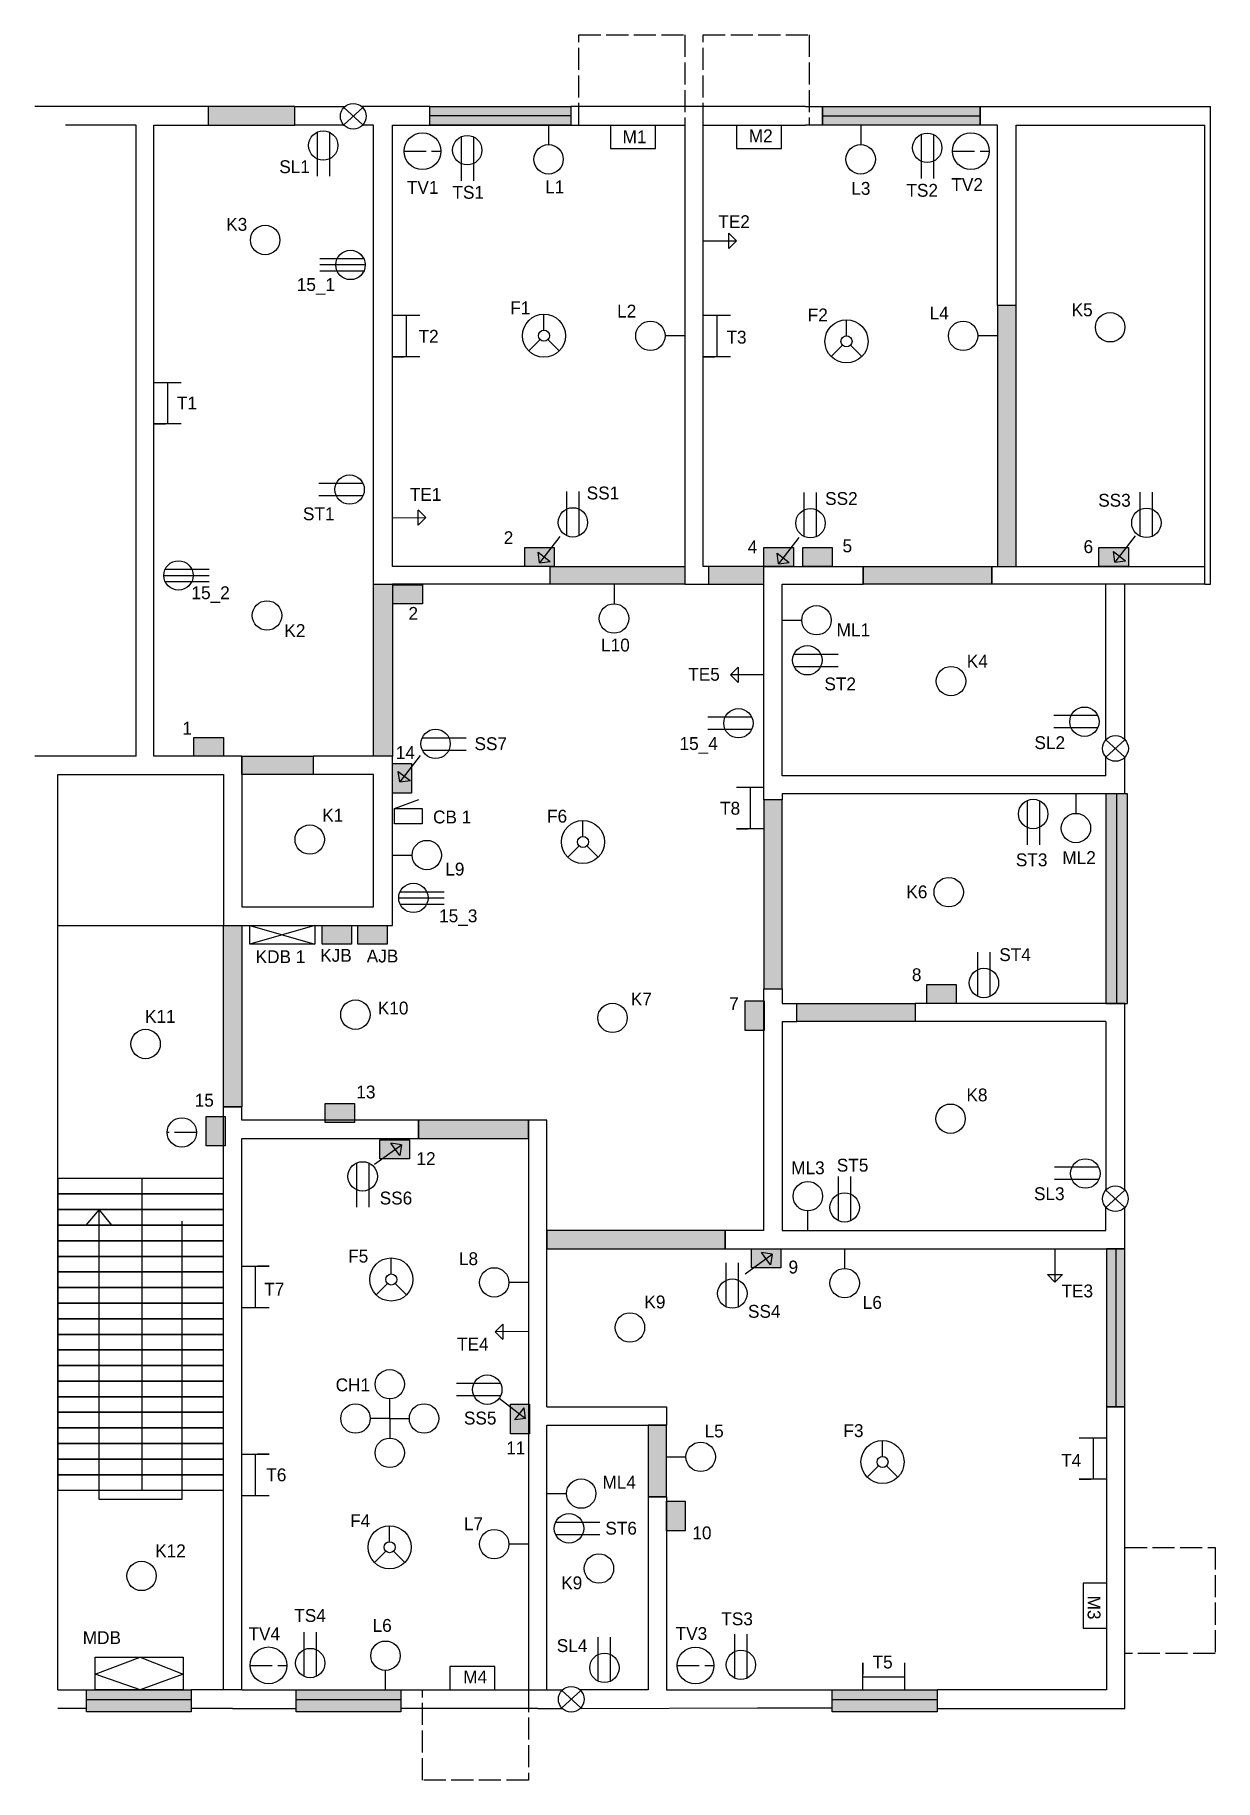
# Model space of a CAD drawing. Header units: inches. Extents: x -252 to 390, y -34 to 916.
import ezdxf

# ---------------------------------------------------------------- set-up
doc = ezdxf.new("R2010")
doc.units = ezdxf.units.IN
doc.header["$MEASUREMENT"] = 0
doc.linetypes.add('ACAD_ISO02W100', pattern=[15, 12, -3])
doc.layers.add('Layer1', color=7, linetype='ACAD_ISO02W100')

# ---------------------------------------------------------------- blocks, each defined once
blk = doc.blocks.new('trt')
for p, q in [((-42.49, 70.6), (-32.14, 61.17)), ((-32.14, 70.6), (-42.49, 61.17))]:
    blk.add_line(p, q)
blk.add_circle((-37.32, 65.89), 7)
blk = doc.blocks.new('M3')
for p, q in [((240.71, 67.94), (227.89, 67.94)), ((227.89, 67.94), (227.89, 43.4)), ((227.89, 43.4), (240.71, 43.4))]:
    blk.add_line(p, q)
blk = doc.blocks.new('dah')
at = {"layer": 'Layer1'}
for p, q in [((-40.93, -33.55), (-40.93, 15.47)), ((16.71, 15.47), (16.71, -33.55)), ((16.71, -33.55), (-40.93, -33.55))]:
    blk.add_line(p, q, dxfattribs=at)
blk = doc.blocks.new('Fan')
for p, q in [((168.42, 160.85), (168.42, 169.58)), ((166.3, 155.73), (160.13, 149.57)), ((170.54, 155.73), (176.71, 149.57))]:
    blk.add_line(p, q)
for radius in [11.72, 3]:
    blk.add_circle((168.42, 157.85), radius)
blk = doc.blocks.new('L5')
blk.add_line((91.71, 140.86), (102.36, 140.86))
blk.add_circle((110.36, 140.86), 8)
blk = doc.blocks.new('CH')
for p, rotation in [((77.62, 131.33), 90), ((28.47, 363.89), 180), ((-204.09, 314.74), 270)]:
    blk.add_blockref('L5', p, dxfattribs=dict(rotation=rotation))
blk.add_blockref('L5', (-154.95, 82.18))
blk = doc.blocks.new('MDB')
for p, q in [((-106.42, -12.96), (-82.07, -3.84)), ((-82.07, -3.84), (-58.65, -12.96)), ((-82.07, -21.62), (-106.42, -12.96)), ((-58.65, -12.96), (-82.07, -21.62))]:
    blk.add_line(p, q)
blk.add_lwpolyline([(-106.42, -3.84), (-58.65, -3.84), (-58.65, -21.62), (-106.42, -21.62)], close=True)
blk = doc.blocks.new('T5')
for p, q in [((159.97, 15.47), (159.97, 30.33)), ((159.97, 30.33), (159.97, 23.96)), ((182.61, 30.33), (182.61, 15.47)), ((159.97, 22.68), (182.61, 22.68))]:
    blk.add_line(p, q)
blk = doc.blocks.new('bb')
blk.add_circle((112.08, 28.23), 10)
at = {"layer": 'Layer1'}
blk.add_line((102.08, 28.23), (122.08, 28.23), dxfattribs=at)
blk = doc.blocks.new('SL')
for p, q in [((120.7, -24.37), (120.7, -0.37)), ((127.41, -24.37), (127.41, -0.37)), ((124.05, -25.1), (124.05, -25.1)), ((124.05, -25.1), (124.05, -25.1)), ((124.05, -25.1), (124.05, -25.1))]:
    blk.add_line(p, q)
blk.add_circle((124.05, -17.1), 8)
blk = doc.blocks.new('arrow')
for p, q in [((216.59, 255.47), (216.59, 237.38)), ((216.59, 237.38), (212.47, 241.49)), ((212.47, 241.49), (220.7, 241.49)), ((216.59, 237.38), (220.74, 241.53))]:
    blk.add_line(p, q)
blk = doc.blocks.new('zx')
blk.add_line((-32.31, 499.24), (-19.04, 504.11))
blk.add_lwpolyline([(-32.31, 499.24), (-17.27, 499.24), (-17.27, 490.84), (-32.31, 490.84)], close=True)
blk = doc.blocks.new('fg')
blk.add_line((-12.02, 480.82), (12.72, 480.82))
at = {"rotation": 270}
blk.add_blockref('SL', (13.08, 604.88), dxfattribs=at)

msp = doc.modelspace()

# ---------------------------------------------------------------- hatches: boundary and pattern name
for color, points in [(121, [(-157.6, 866.9), (-110.48, 866.9), (-110.48, 877.05), (-157.6, 877.05)]), (121, [(39.77, 866.9), (-37.02, 866.9), (-37.02, 877.05), (39.77, 877.05)]), (121, [(176.64, 877.05), (262.35, 877.05), (262.35, 866.9), (176.64, 866.9)]), (44, [(271.76, 626.72), (281.87, 626.72), (281.87, 768.73), (271.76, 768.73)]), (44, [(144.71, 626.72), (114.68, 626.72), (114.68, 617.05), (144.71, 617.05)]), (44, [(198.67, 626.72), (268.76, 626.72), (268.76, 617.05), (198.67, 617.05)]), (8, [(-41.05, 616.71), (-41.05, 606.44), (-57.05, 606.44), (-57.05, 616.71)]), (8, [(-149.27, 533.74), (-149.27, 523.47), (-165.27, 523.47), (-165.27, 533.74)]), (44, [(-139.29, 523.47), (-100.43, 523.47), (-100.43, 513.47), (-139.29, 513.47)]), (8, [(-57.29, 519.45), (-47.02, 519.45), (-47.02, 503.45), (-57.29, 503.45)]), (44, [(144.71, 397.01), (154.71, 397.01), (154.71, 499.72), (144.71, 499.72)]), (131, [(330.71, 389.01), (342.54, 389.01), (342.54, 503.05), (330.71, 503.05)]), (44, [(-149.29, 431.47), (-139.29, 431.47), (-139.29, 332.68), (-149.29, 332.68)]), (64, [(-79.56, 431.46), (-79.56, 421.19), (-95.56, 421.19), (-95.56, 431.46)]), (131, [(-60.11, 431.46), (-60.11, 421.19), (-76.11, 421.19), (-76.11, 431.46)]), (8, [(249.38, 399.28), (249.38, 389.01), (233.38, 389.01), (233.38, 399.28)]), (8, [(134.54, 390.33), (144.81, 390.33), (144.81, 374.34), (134.54, 374.34)]), (44, [(162.69, 389.01), (227.01, 389.01), (227.01, 379.23), (162.69, 379.23)]), (8, [(-77.87, 334.47), (-77.87, 324.2), (-93.87, 324.2), (-93.87, 334.47)]), (8, [(-77.87, 334.47), (-77.87, 324.2), (-93.87, 324.2), (-93.87, 334.47)]), (8, [(-158.61, 327.53), (-148.34, 327.53), (-148.34, 311.53), (-158.61, 311.53)]), (54, [(16.71, 325.47), (-43.23, 325.47), (-43.23, 315.47), (16.71, 315.47)]), (44, [(16.71, 325.47), (-43.23, 325.47), (-43.23, 315.47), (16.71, 315.47)]), (8, [(-48.12, 314.76), (-48.12, 304.48), (-64.12, 304.48), (-64.12, 314.76)]), (46, [(123.69, 265.47), (26.71, 265.47), (26.71, 255.47), (123.69, 255.47)]), (8, [(154.01, 255.47), (154.01, 245.2), (138.02, 245.2), (138.02, 255.47)]), (131, [(331.14, 169.47), (341.14, 169.47), (341.14, 255.47), (331.14, 255.47)]), (8, [(6.88, 170.92), (17.16, 170.92), (17.16, 154.92), (6.88, 154.92)]), (46, [(81.71, 120.56), (91.71, 120.56), (91.71, 159.47), (81.71, 159.47)]), (9, [(91.71, 118.12), (101.98, 118.12), (101.98, 102.12), (91.71, 102.12)]), (8, [(91.71, 118.12), (101.98, 118.12), (101.98, 102.12), (91.71, 102.12)]), (121, [(-223.81, 15.47), (-166.79, 15.47), (-166.79, 3.6), (-223.81, 3.6)]), (121, [(-109.69, 15.47), (-52.67, 15.47), (-52.67, 3.6), (-109.69, 3.6)]), (121, [(181.88, 15.47), (238.9, 15.47), (238.9, 3.6), (181.88, 3.6)])]:
    msp.add_hatch(color=color).paths.add_polyline_path(points)
h = msp.add_hatch(color=8)
h.paths.add_polyline_path([(30.69, 636.99), (30.69, 626.72), (14.69, 626.72), (14.69, 636.99)])
h.paths.add_polyline_path([(160.75, 636.97), (160.75, 626.7), (144.75, 626.7), (144.75, 636.97)])
h.paths.add_polyline_path([(181.84, 636.97), (181.84, 626.7), (165.84, 626.7), (165.84, 636.97)])
h.paths.add_polyline_path([(342.99, 636.99), (342.99, 626.72), (326.99, 626.72), (326.99, 636.99)])
h = msp.add_hatch(color=44)
h.paths.add_polyline_path([(-57.29, 523.47), (-67.61, 523.47), (-67.61, 617.05), (-57.29, 617.05)])
h.paths.add_polyline_path([(101.65, 617.05), (28.4, 617.05), (28.4, 626.72), (101.65, 626.72)])

# ---------------------------------------------------------------- linework, layer by layer
for p, q in [((-157.6, 877.05), (-251.8, 877.05)), ((-110.48, 877.05), (-83.08, 877.05)), ((-37.02, 877.05), (-74.2, 877.05)), ((47.7, 877.05), (39.77, 877.05)), ((101.65, 877.05), (47.7, 877.05)), ((167.29, 877.05), (101.65, 877.05)), ((167.29, 877.05), (176.64, 877.05)), ((176.64, 877.05), (176.64, 866.9)), ((262.35, 866.9), (262.35, 877.05)), ((262.35, 877.05), (387.64, 877.05)), ((387.64, 617.05), (387.64, 877.05)), ((-196.67, 866.9), (-235.1, 866.9)), ((-196.67, 758.47), (-196.67, 866.9)), ((-187.07, 758.47), (-187.07, 866.9)), ((-187.07, 866.9), (-157.6, 866.9)), ((-83.85, 866.9), (-110.48, 866.9)), ((-67.61, 866.9), (-73.49, 866.9)), ((-67.61, 617.05), (-67.61, 866.9)), ((-57.29, 626.72), (-57.29, 866.9)), ((-57.29, 866.9), (101.65, 866.9)), ((39.77, 871.93), (-37.02, 871.93)), ((101.65, 866.9), (101.65, 617.05)), ((111.68, 626.72), (111.68, 866.9)), ((111.68, 866.9), (167.29, 866.9)), ((176.64, 866.9), (167.29, 866.9)), ((176.64, 871.93), (262.35, 871.93)), ((271.76, 866.9), (262.35, 866.9)), ((271.76, 768.73), (271.76, 866.9)), ((281.87, 768.73), (281.87, 866.9)), ((281.87, 866.9), (384.64, 866.9)), ((384.64, 617.05), (384.64, 866.9)), ((-196.67, 523.47), (-196.67, 758.47)), ((-187.07, 523.47), (-187.07, 758.47)), ((28.4, 626.72), (-57.29, 626.72)), ((114.68, 626.72), (111.68, 626.72)), ((144.71, 499.72), (144.71, 626.72)), ((144.71, 626.72), (198.67, 626.72)), ((198.67, 626.72), (198.67, 617.05)), ((268.76, 617.05), (268.76, 626.72)), ((268.76, 626.72), (271.76, 626.72)), ((271.76, 626.72), (384.64, 626.72)), ((28.4, 617.05), (-57.29, 617.05)), ((101.65, 617.05), (114.68, 617.05)), ((154.71, 512.76), (154.71, 617.05)), ((154.71, 617.05), (198.67, 617.05)), ((384.64, 617.05), (268.76, 617.05)), ((341.14, 617.05), (330.71, 617.05)), ((330.81, 532.44), (330.71, 617.05)), ((341.14, 532.43), (341.14, 617.05)), ((384.64, 617.05), (387.64, 617.05)), ((-196.67, 523.47), (-251.8, 523.47)), ((-139.29, 523.47), (-187.07, 523.47)), ((-57.29, 523.47), (-100.43, 523.47)), ((-57.29, 431.47), (-57.29, 523.47)), ((330.71, 512.76), (330.71, 523.14)), ((341.14, 503.05), (341.14, 522.86)), ((-239.29, 436.47), (-239.29, 513.47)), ((-239.29, 513.47), (-149.29, 513.47)), ((-149.29, 513.47), (-149.29, 431.47)), ((-139.29, 518.47), (-139.29, 441.47)), ((-67.61, 513.47), (-100.43, 513.47)), ((-67.61, 441.47), (-67.61, 513.47)), ((330.71, 512.76), (154.71, 512.76)), ((330.71, 503.05), (154.71, 503.05)), ((154.71, 503.05), (154.71, 499.72)), ((336.79, 389.01), (336.79, 503.05)), ((-139.29, 441.47), (-67.61, 441.47)), ((-239.29, 320.47), (-239.29, 436.47)), ((-239.29, 431.47), (-149.29, 431.47)), ((-149.29, 431.47), (-139.29, 431.47)), ((-139.29, 431.47), (-62.29, 431.47)), ((-134.85, 431.47), (-99.53, 421.19)), ((-99.53, 431.47), (-134.85, 421.19)), ((144.71, 265.47), (144.71, 397.01)), ((144.71, 397.01), (154.71, 397.01)), ((154.71, 397.01), (154.71, 389.01)), ((154.71, 389.01), (162.69, 389.01)), ((341.14, 389.01), (227.01, 389.01)), ((336.79, 389.01), (341.14, 389.01)), ((336.79, 389.01), (336.79, 389.01)), ((341.07, 287.5), (341.07, 389.01)), ((154.71, 379.23), (154.71, 265.47)), ((154.71, 379.23), (162.69, 379.23)), ((330.71, 379.23), (227.01, 379.23)), ((330.71, 379.23), (330.71, 287.44)), ((-149.29, 320.47), (-149.29, 332.68)), ((-149.29, 332.68), (-139.29, 332.68)), ((-139.29, 325.47), (-139.29, 332.68)), ((-43.23, 325.47), (-139.29, 325.47)), ((-139.29, 325.47), (-139.29, 325.47)), ((-139.29, 325.47), (-139.29, 325.47)), ((-43.23, 315.47), (-43.23, 325.47)), ((26.71, 325.47), (16.71, 325.47)), ((16.71, 325.47), (16.71, 31.47)), ((26.71, 169.47), (26.71, 325.47)), ((-239.29, 15.47), (-239.29, 320.47)), ((-149.29, 15.47), (-149.29, 320.47)), ((-139.29, 15.47), (-139.29, 315.47)), ((-139.29, 315.47), (-43.23, 315.47)), ((-193.64, 293.81), (-193.64, 124.12)), ((-216.79, 276.84), (-224.08, 268.36)), ((-216.79, 119.03), (-216.79, 276.84)), ((-210.01, 268.36), (-216.79, 276.84)), ((330.71, 265.47), (330.71, 278.01)), ((341.14, 255.47), (341.09, 278.05)), ((-239.29, 270.47), (-239.29, 270.47)), ((-224.08, 268.36), (-210.01, 268.36)), ((-171.79, 270.47), (-171.79, 119.03)), ((144.71, 265.47), (123.69, 265.47)), ((123.69, 265.47), (123.69, 255.47)), ((154.71, 265.47), (330.71, 265.47)), ((123.69, 255.47), (341.14, 255.47)), ((336.28, 169.47), (336.28, 255.47)), ((26.71, 169.47), (91.71, 169.47)), ((91.71, 169.47), (91.71, 159.47)), ((341.14, 169.47), (331.14, 169.47)), ((331.14, 169.47), (331.14, 15.47)), ((341.14, 169.47), (336.28, 169.47)), ((341.14, 5.47), (341.14, 169.47)), ((26.71, 159.47), (91.71, 159.47)), ((26.71, 15.47), (26.71, 159.47)), ((-171.79, 119.03), (-216.79, 119.03)), ((91.71, 120.56), (81.71, 120.56)), ((81.71, 120.56), (81.71, 15.47)), ((91.71, 120.56), (91.71, 15.47)), ((-239.29, 15.47), (-223.81, 15.47)), ((-166.79, 10.16), (-223.81, 10.16)), ((-139.29, 15.47), (-166.79, 15.47)), ((-166.79, 15.47), (-166.79, 10.16)), ((-166.79, 10.16), (-166.79, 10.16)), ((-139.29, 15.47), (-109.69, 15.47)), ((-52.67, 10.16), (-109.69, 10.16)), ((-52.67, 15.47), (26.71, 15.47)), ((-52.67, 15.47), (-52.67, 10.16)), ((-52.67, 10.16), (-52.67, 10.16)), ((26.71, 15.47), (35.12, 15.47)), ((81.71, 15.47), (44.79, 15.47)), ((91.71, 15.47), (96.71, 15.47)), ((96.71, 15.47), (141.23, 15.47)), ((141.23, 15.47), (181.88, 15.47)), ((238.9, 10.16), (181.88, 10.16)), ((198.25, 10.16), (198.25, 10.16)), ((238.9, 15.47), (238.9, 10.16)), ((331.14, 15.47), (238.9, 15.47)), ((238.9, 15.47), (238.9, 5.47)), ((-223.81, 5.47), (-239.29, 5.47)), ((-144.29, 5.47), (-166.79, 5.47)), ((-144.29, 5.47), (-109.69, 5.47)), ((21.71, 5.47), (-52.67, 5.47)), ((21.71, 5.47), (35, 5.47)), ((45.37, 5.47), (141.23, 5.69)), ((141.23, 5.69), (181.88, 5.79)), ((238.9, 5.47), (341.14, 5.47))]:
    msp.add_line(p, q)
for points in [[(-157.6, 866.9), (-110.48, 866.9), (-110.48, 877.05), (-157.6, 877.05)], [(39.77, 866.9), (-37.02, 866.9), (-37.02, 877.05), (39.77, 877.05)], [(176.64, 877.05), (262.35, 877.05), (262.35, 866.9), (176.64, 866.9)], [(271.76, 626.72), (281.87, 626.72), (281.87, 768.73), (271.76, 768.73)], [(30.69, 636.99), (30.69, 626.72), (14.69, 626.72), (14.69, 636.99)], [(160.75, 636.97), (160.75, 626.7), (144.75, 626.7), (144.75, 636.97)], [(181.84, 636.97), (181.84, 626.7), (165.84, 626.7), (165.84, 636.97)], [(342.99, 636.99), (342.99, 626.72), (326.99, 626.72), (326.99, 636.99)], [(101.65, 617.05), (28.4, 617.05), (28.4, 626.72), (101.65, 626.72)], [(144.71, 626.72), (114.68, 626.72), (114.68, 617.05), (144.71, 617.05)], [(198.67, 626.72), (268.76, 626.72), (268.76, 617.05), (198.67, 617.05)], [(-57.29, 523.47), (-67.61, 523.47), (-67.61, 617.05), (-57.29, 617.05)], [(-41.05, 616.71), (-41.05, 606.44), (-57.05, 606.44), (-57.05, 616.71)], [(-149.27, 533.74), (-149.27, 523.47), (-165.27, 523.47), (-165.27, 533.74)], [(-139.29, 523.47), (-100.43, 523.47), (-100.43, 513.47), (-139.29, 513.47)], [(-57.29, 519.45), (-47.02, 519.45), (-47.02, 503.45), (-57.29, 503.45)], [(144.71, 397.01), (154.71, 397.01), (154.71, 499.72), (144.71, 499.72)], [(330.71, 389.01), (342.54, 389.01), (342.54, 503.05), (330.71, 503.05)], [(-149.29, 431.47), (-139.29, 431.47), (-139.29, 332.68), (-149.29, 332.68)], [(-134.85, 431.47), (-99.53, 431.47), (-99.53, 421.19), (-134.85, 421.19)], [(-79.56, 431.46), (-79.56, 421.19), (-95.56, 421.19), (-95.56, 431.46)], [(-60.11, 431.46), (-60.11, 421.19), (-76.11, 421.19), (-76.11, 431.46)], [(249.38, 399.28), (249.38, 389.01), (233.38, 389.01), (233.38, 399.28)], [(134.54, 390.33), (144.81, 390.33), (144.81, 374.34), (134.54, 374.34)], [(162.69, 389.01), (227.01, 389.01), (227.01, 379.23), (162.69, 379.23)], [(-77.87, 334.47), (-77.87, 324.2), (-93.87, 324.2), (-93.87, 334.47)], [(-158.61, 327.53), (-148.34, 327.53), (-148.34, 311.53), (-158.61, 311.53)], [(16.71, 325.47), (-43.23, 325.47), (-43.23, 315.47), (16.71, 315.47)], [(-48.12, 314.76), (-48.12, 304.48), (-64.12, 304.48), (-64.12, 314.76)], [(-149.29, 293.81), (-239.29, 293.81), (-239.29, 285.33), (-149.29, 285.33)], [(-149.29, 285.33), (-239.29, 285.33), (-239.29, 276.84), (-149.29, 276.84)], [(-149.29, 276.84), (-239.29, 276.84), (-239.29, 268.36), (-149.29, 268.36)], [(-149.29, 268.36), (-239.29, 268.36), (-239.29, 259.87), (-149.29, 259.87)], [(-149.29, 259.87), (-239.29, 259.87), (-239.29, 251.39), (-149.29, 251.39)], [(123.69, 265.47), (26.71, 265.47), (26.71, 255.47), (123.69, 255.47)], [(-149.29, 251.39), (-239.29, 251.39), (-239.29, 242.9), (-149.29, 242.9)], [(154.01, 255.47), (154.01, 245.2), (138.02, 245.2), (138.02, 255.47)], [(331.14, 169.47), (341.14, 169.47), (341.14, 255.47), (331.14, 255.47)], [(-149.29, 242.9), (-239.29, 242.9), (-239.29, 234.42), (-149.29, 234.42)], [(-149.29, 234.42), (-239.29, 234.42), (-239.29, 225.93), (-149.29, 225.93)], [(-149.29, 225.93), (-239.29, 225.93), (-239.29, 217.45), (-149.29, 217.45)], [(-149.29, 217.45), (-239.29, 217.45), (-239.29, 208.96), (-149.29, 208.96)], [(-149.29, 208.96), (-239.29, 208.96), (-239.29, 200.48), (-149.29, 200.48)], [(-149.29, 200.48), (-239.29, 200.48), (-239.29, 191.99), (-149.29, 191.99)], [(-149.29, 191.99), (-239.29, 191.99), (-239.29, 183.51), (-149.29, 183.51)], [(-149.29, 183.51), (-239.29, 183.51), (-239.29, 175.03), (-149.29, 175.03)], [(-149.29, 175.03), (-239.29, 175.03), (-239.29, 166.54), (-149.29, 166.54)], [(6.88, 170.92), (17.16, 170.92), (17.16, 154.92), (6.88, 154.92)], [(-149.29, 166.54), (-239.29, 166.54), (-239.29, 158.06), (-149.29, 158.06)], [(-149.29, 158.06), (-239.29, 158.06), (-239.29, 149.57), (-149.29, 149.57)], [(81.71, 120.56), (91.71, 120.56), (91.71, 159.47), (81.71, 159.47)], [(-149.29, 149.57), (-239.29, 149.57), (-239.29, 141.09), (-149.29, 141.09)], [(-149.29, 141.09), (-239.29, 141.09), (-239.29, 132.6), (-149.29, 132.6)], [(-149.29, 132.6), (-239.29, 132.6), (-239.29, 124.12), (-149.29, 124.12)], [(91.71, 118.12), (101.98, 118.12), (101.98, 102.12), (91.71, 102.12)], [(16.71, 31.47), (16.71, 31.47)], [(-223.81, 15.47), (-166.79, 15.47), (-166.79, 3.6), (-223.81, 3.6)], [(-109.69, 15.47), (-52.67, 15.47), (-52.67, 3.6), (-109.69, 3.6)], [(16.71, 15.47), (16.71, 15.47)], [(16.71, 15.47), (16.71, 15.47)], [(181.88, 15.47), (238.9, 15.47), (238.9, 3.6), (181.88, 3.6)]]:
    msp.add_lwpolyline(points, close=True)
msp.add_lwpolyline([(16.71, 31.47), (16.71, 15.47)])
for centre in [(-126.55, 804.33), (333.08, 756.85), (-125.57, 600.07), (246.5, 564.35), (-102.31, 478.14), (245.27, 449.51), (-77.47, 382.89), (62.41, 381.11), (-191.59, 366.91), (246.27, 326.27), (-171.86, 318.79), (71.88, 212.67), (-193.78, 77.52), (55.01, 81.55)]:
    msp.add_circle(centre, 8)
at = {"layer": 'Layer1'}
for p, q in [((-139.29, 523.47), (-139.29, 518.47)), ((-62.29, 431.47), (-57.29, 431.47)), ((-163.86, 318.79), (-179.86, 318.79))]:
    msp.add_line(p, q, dxfattribs=at)

# ---------------------------------------------------------------- block references
for name, p in [('trt', (-41.32, 805.75)), ('bb', (-153.07, 824.39)), ('bb', (145.27, 824.49)), ('Fan', (-143.32, 594.4)), ('Fan', (21.25, 591.33)), ('SL', (-83.21, 667.8)), ('SL', (46.03, 667.36)), ('SL', (228.75, 667.55)), ('fg', (-169.69, 141.02)), ('L5', (63, 456.6)), ('trt', (373.3, 461.84)), ('zx', (-23.9, -4.16)), ('Fan', (-122.12, 318.98)), ('L5', (-149, 328.85)), ('fg', (-41.91, -34.43)), ('SL', (140.39, 417.21)), ('SL', (64.6, 295.12)), ('trt', (373.24, 216.88)), ('Fan', (-226.36, 80.95)), ('SL', (3.51, 248.24)), ('arrow', (86.49, 0)), ('CH', (4.46, -59.87)), ('L5', (0, 1.44)), ('Fan', (40.85, -18.34)), ('L5', (-65, -18.54)), ('Fan', (-227.28, -64.71)), ('M3', (90.44, 5.7)), ('bb', (-236.79, 0.65)), ('SL', (-226.09, 47.22)), ('SL', (-66.06, 44.64)), ('bb', (-4.55, 0.53)), ('SL', (8.19, 46.28)), ('MDB', (-112.53, 37.09)), ('T5', (38.64, 0)), ('trt', (77.27, -55.48))]:
    msp.add_blockref(name, p)
for name, p, rotation in [('L5', (-113.25, 958.6), 270), ('M3', (129.18, 626.19), 90), ('M3', (197.7, 626.19), 90), ('L5', (56.52, 958.6), 270), ('SL', (29.08, 838.63), 180), ('SL', (107.41, 836.11), 180), ('SL', (357.63, 837.38), 180), ('arrow', (368.65, 589.01), 90.39984894104002), ('fg', (-84.18, 1271.59), 180), ('T5', (-26.96, 580.79), 90), ('L5', (193.36, 893.06), 180), ('T5', (142.01, 580.79), 90), ('L5', (363.46, 893.06), 180), ('T5', (-156.73, 544.27), 90), ('SL', (-97.71, 544.5), 90), ('arrow', (199.68, 438.42), 90.39984894104003), ('arrow', (19.06, 573.65), 322.309942674382), ('arrow', (-293.86, 573.33), 322.3099426743825), ('arrow', (-163.89, 572.77), 322.3099426743819), ('L5', (-77.66, 708.76), 270), ('SL', (185.48, 699.74), 270), ('arrow', (-111.52, 783.49), 270.19992447052), ('SL', (113.79, 417.37), 90), ('SL', (302, 418.21), 90), ('SL', (-16.76, 654.25), 270), ('arrow', (-369.9, 454.06), 322.309942674382), ('T5', (160.18, 324.09), 90), ('SL', (415.28, 474.97), 180), ('L5', (173.61, 594.76), 270), ('arrow', (266.99, 276.61), 126.03703259734), ('SL', (302.47, 172.42), 90), ('SL', (50.53, 277.8), 180), ('L5', (309.52, 173.76), 90), ('arrow', (468.63, 217.04), 126.0370325973404), ('L5', (47.8, 347.18), 270), ('T5', (-154.76, 406.01), 270), ('L5', (108.41, 378.08), 180), ('arrow', (-239.52, 426.13), 270.19992447052), ('SL', (-22.84, 54.8), 90), ('arrow', (70.42, -153.33), 52.30994267438097), ('T5', (346.62, -29.87), 90), ('T5', (-154.76, 303.68), 270), ('SL', (55.82, 227.45), 270), ('L5', (108.41, 235.68), 180), ('L5', (79.79, -76.24), 90), ('M3', (-69.51, 256.18), 270)]:
    msp.add_blockref(name, p, dxfattribs=dict(rotation=rotation))
for p, rotation in [((60.72, 882.37), 180), ((128.39, 882.37), 180), ((356.62, 76.29), 90)]:
    msp.add_blockref('dah', p, dxfattribs=dict(at, rotation=rotation))
msp.add_blockref('dah', (0, 0), dxfattribs=at)

# ---------------------------------------------------------------- texts
at = {"char_height": 7, "attachment_point": 1}
for s, insert, width in [('{\\C3;M2}', (136.52, 864.51), 21.2999), ('{\\C3;M1}', (67.87, 863.99), 21.2999), ('SL1', (-118.88, 847.71), 21.2999), ('{\\C66;TV1}', (-49.47, 836.44), 21.2999), ('L1', (25.75, 836.73), 21.2999), ('L3', (192.26, 835.93), 21.2999), ('{\\C66;TV2}', (246.73, 837.99), 21.2999), ('TS1', (-24.68, 833.77), 21.2999), ('TS2', (222.25, 834.87), 21.2999), ('{\\C54;TE2}', (119.94, 817.8), 21.2999), ('K3', (-147.74, 816.35), 21.2999), ('{\\C3;15_1}', (-109.35, 783.59), 21.2999), ('F1', (6.77, 770.94), 21.2999), ('L2', (64.91, 769.16), 21.2999), ('K5', (312.12, 769.83), 21.2999), ('F2', (168.58, 767.06), 21.2999), ('L4', (234.88, 768.11), 21.2999), ('T2', (-43.12, 755.46), 21.2999), ('T3', (124.38, 754.97), 21.2999), ('T1', (-174.55, 719.14), 21.2999), ('{\\C54;TE1}', (-47.87, 669.41), 21.2999), ('SS1', (48.36, 670.18), 21.2999), ('SS2', (178.05, 667.19), 21.2999), ('SS3', (326.59, 666.23), 21.2999), ('ST1', (-106.01, 658.87), 21.2999), ('{\\C1;2}', (3.21, 645.88), 21.2999), ('{\\C1;4}', (135.96, 640.9), 21.2999), ('{\\C1;5}', (187.52, 641.43), 21.2999), ('{\\C1;6}', (318.61, 641.01), 21.2999), ('{\\C3;15_2}', (-166.63, 615.93), 21.2999), ('{\\C1;2}', (-48.6, 604.69), 21.2999), ('K2', (-116.11, 595.33), 21.2999), ('ML1', (184.31, 595.75), 21.2999), ('L10', (56.17, 587.47), 21.2999), ('{\\C54;TE5}', (103.59, 571.57), 21.2999), ('K4', (255.09, 578.66), 21.2999), ('ST2', (177.66, 566.32), 21.2999), ('{\\C1;1}', (-171.61, 542.21), 21.2999), ('SS7', (-12.68, 533.79), 21.2999), ('{\\C3;15_4}', (98.84, 533.87), 21.2999), ('SL2', (291.9, 534.36), 21.2999), ('{\\C1;14}', (-55.48, 528.97), 21.2999), ('K1', (-95.52, 494.88), 21.2999), ('{\\C4;CB 1}', (-35.23, 493.93), 27.5561), ('F6', (26.79, 494.36), 21.2999), ('T8', (120.9, 498.69), 21.2999), ('L9', (-28.58, 465.58), 21.2999), ('ST3', (281.8, 470.62), 21.2999), ('ML2', (307.07, 471.83), 21.2999), ('K6', (222.22, 453.19), 21.2999), ('{\\C3;15_3}', (-31.93, 440.16), 21.2999), ('{\\C1;KDB 1}', (-131.73, 417.9), 33.2342), ('KJB', (-96.61, 418.65), 21.2999), ('AJB', (-71.31, 418.27), 21.2999), ('ST4', (272.77, 419.04), 21.2999), ('{\\C1;8}', (225.23, 408.1), 21.2999), ('K10', (-65.27, 389.98), 21.2999), ('K7', (72.36, 394.87), 21.2999), ('{\\C1;7}', (125.84, 392.34), 21.2999), ('K11', (-191.9, 385.43), 21.2999), ('{\\C1;13}', (-76.97, 344.32), 21.2999), ('K8', (254.91, 342.72), 21.2999), ('{\\C1;15}', (-164.89, 339.83), 21.2999), ('{\\C1;12}', (-44.26, 308.06), 21.2999), ('ST5', (184.4, 304.49), 21.2999), ('ML3', (159.58, 303.07), 21.2999), ('SS6', (-64.26, 286.61), 21.2999), ('SL3', (291.66, 288.96), 21.2999), ('F5', (-81.39, 255), 21.2999), ('L8', (-21.16, 253.6), 21.2999), ('{\\C1;9}', (158.13, 249.08), 21.2999), ('T7', (-127.07, 237.03), 21.2999), ('K9', (79.73, 230.08), 21.2999), ('L6', (198.51, 229.82), 21.2999), ('{\\C54;TE3}', (306.62, 236.07), 21.2999), ('SS4', (136.09, 224.97), 21.2999), ('{\\C54;TE4}', (-22.15, 207.17), 21.2999), ('CH1', (-88.21, 184.95), 21.2999), ('SS5', (-18.44, 166.91), 21.2999), ('L5', (112.46, 159.89), 21.2999), ('F3', (187.99, 160.08), 21.2999), ('{\\C1;11}', (4.56, 150.67), 21.2999), ('T4', (306.45, 143.92), 21.2999), ('T6', (-125.93, 136.03), 21.2999), ('ML4', (56.91, 131.99), 21.2999), ('F4', (-80.31, 111.1), 21.2999), ('L7', (-18.47, 109.39), 21.2999), ('ST6', (58.5, 106.98), 21.2999), ('{\\C1;10}', (105.83, 104.46), 21.2999), ('K12', (-186.39, 94.69), 21.2999), ('K9', (34.48, 77.27), 21.2999), ('TS4', (-110.7, 59.51), 21.2999), ('TS3', (121.58, 57.69), 21.2999), ('{\\C66;TV4}', (-135.63, 49.56), 21.2999), ('L6', (-68.12, 54.1), 21.2999), ('{\\C66;TV3}', (96.73, 49.7), 21.2999), ('{\\C1;MDB}', (-225.78, 47.46), 21.2999), ('SL4', (32.06, 43.1), 21.2999), ('T5', (203.85, 34.19), 21.2999), ('{\\C3;M4}', (-18.81, 26.06), 21.2999)]:
    msp.add_mtext(s, dxfattribs=dict(at, insert=insert, width=width))
at = {"insert": (327.83, 66.81), "char_height": 7, "width": 21.2999, "attachment_point": 1, "rotation": 270}
msp.add_mtext('{\\C3;M3}', dxfattribs=at)

doc.saveas('drawing.dxf')
